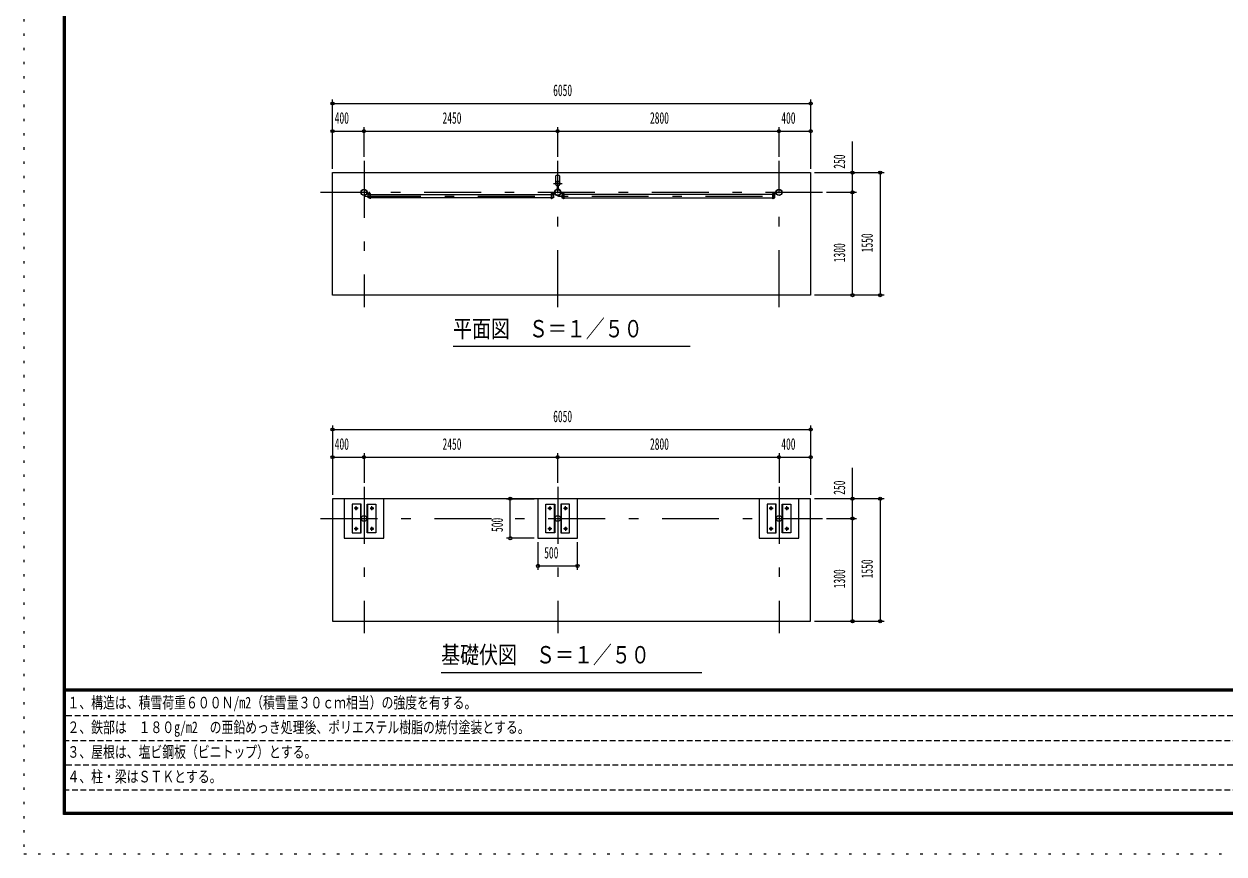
# Model space of a CAD drawing. Units: millimetres, scale not verified, with parts at other scales. Extents: x -23257 to 23268, y -10500 to 10500.
# Drawn here: x -6432 to 8750, y -10500 to 0 of the extents above; entities that cross this region are included whole.
import ezdxf
from ezdxf.enums import TextEntityAlignment as Align

# ---------------------------------------------------------------- set-up
doc = ezdxf.new("R2010")
doc.units = ezdxf.units.MM
doc.header["$LTSCALE"] = 60
for name, pattern in [('DASHED1', [1.8, 1.2, -0.6]), ('USER1', [24, 12, -5, 2, -5]), ('USER2', [3, 0.5, -2.5])]:
    doc.linetypes.add(name, pattern=pattern)
for name, color, linetype, lineweight in [('0-2_F-E_J_ADD', 5, 'USER2', 18), ('1-0_2BOLD', 7, 'Continuous', 18), ('1-2_2CENTER', 3, 'USER1', 18), ('1-5_2DIM', 3, 'Continuous', 18), ('1-D_A-SITE-STAIR', 3, 'Continuous', 18), ('2-4__F-F_4PAPAER', 5, 'Continuous', 18)]:
    doc.layers.add(name, color=color, linetype=linetype, lineweight=lineweight)
doc.layers.add('0-F_1TEXT', color=7, linetype='Continuous')
doc.styles.add('ＭＳ ゴシック', font='')
doc.styles.get('ＭＳ ゴシック').set_extended_font_data('MS Gothic')

msp = doc.modelspace()

# ---------------------------------------------------------------- linework, layer by layer
at = {"layer": '0-2_F-E_J_ADD'}
msp.add_lwpolyline([(-6432.19, 10500), (-6432.19, -10500), (23267.81, -10500), (23267.81, 10500)], close=True, dxfattribs=at)
at = {"layer": '1-0_2BOLD'}
for p, q in [((292.97, -1924.63), (292.97, -2009.21)), ((347.97, -2009.21), (347.97, -1924.63)), ((315.87, -2090.85), (315.87, -2047.47)), ((317.47, -2046.07), (317.47, -2092.3)), ((323.47, -2092.3), (323.47, -2046.07)), ((325.07, -2047.47), (325.07, -2090.85)), ((3082.32, -2118.33), (3082.32, -2138.33)), ((-2056.58, -2140.33), (-2086.18, -2140.33)), ((-2086.18, -2143.53), (-2056.58, -2143.53)), ((-2051.38, -2158.13), (242.32, -2158.13)), ((242.32, -2200.83), (-2051.38, -2200.83)), ((245.52, -2158.13), (267.97, -2158.13)), ((277.12, -2140.33), (247.52, -2140.33)), ((247.52, -2143.53), (277.12, -2143.53)), ((363.82, -2140.33), (393.42, -2140.33)), ((393.42, -2143.53), (363.82, -2143.53)), ((3042.32, -2158.13), (398.62, -2158.13)), ((398.62, -2200.83), (3042.32, -2200.83)), ((3067.97, -2158.13), (3045.52, -2158.13)), ((3077.12, -2140.33), (3047.52, -2140.33)), ((3047.52, -2143.53), (3077.12, -2143.53)), ((-2172.18, -6435.33), (-2172.18, -6075.33)), ((-2086.88, -6075.33), (-2086.88, -6435.33)), ((277.82, -6435.33), (277.82, -6075.33)), ((363.12, -6075.33), (363.12, -6435.33)), ((3077.82, -6435.33), (3077.82, -6075.33)), ((3163.12, -6075.33), (3163.12, -6435.33))]:
    msp.add_line(p, q, dxfattribs=at)
for points in [[(3520.46, -1880.33), (3520.46, -3430.33), (-2529.53, -3430.33), (-2529.53, -1880.33)], [(-2529.53, -6005.33), (-2529.53, -7555.33), (3520.47, -7555.33), (3520.47, -6005.33)], [(-2167.68, -6435.33), (-2167.68, -6075.33), (-2279.53, -6075.33), (-2279.53, -6435.33)], [(-2091.38, -6075.33), (-1979.53, -6075.33), (-1979.53, -6435.33), (-2091.38, -6435.33)], [(282.32, -6435.33), (170.47, -6435.33), (170.47, -6075.33), (282.32, -6075.33)], [(470.47, -6075.33), (358.62, -6075.33), (358.62, -6435.33), (470.47, -6435.33)], [(3082.32, -6435.33), (3082.32, -6075.33), (2970.47, -6075.33), (2970.47, -6435.33)], [(3270.47, -6075.33), (3270.47, -6435.33), (3158.62, -6435.33), (3158.62, -6075.33)]]:
    msp.add_lwpolyline(points, close=True, dxfattribs=at)
for points in [[(-2088.18, -2138.33), (-2088.18, -2118.33), (-2091.38, -2118.33), (-2091.38, -2138.33)], [(282.32, -2138.33), (282.32, -2118.33), (279.12, -2118.33), (279.12, -2138.33)], [(361.82, -2138.33), (361.82, -2118.33), (358.62, -2118.33), (358.62, -2138.33)], [(3079.12, -2138.33), (3079.12, -2118.33), (3082.32, -2118.33)], [(-2054.59, -2200.83), (-2077.04, -2200.83), (-2077.04, -2158.13), (-2054.59, -2158.13)], [(-2054.59, -2145.53), (-2054.59, -2211.33), (-2051.38, -2211.33), (-2051.38, -2145.53)], [(245.52, -2145.53), (245.52, -2211.33), (242.32, -2211.33), (242.32, -2145.53)], [(267.97, -2158.13), (267.97, -2200.83), (245.52, -2200.83)], [(395.42, -2158.13), (372.97, -2158.13), (372.97, -2200.83), (395.42, -2200.83)], [(398.62, -2145.53), (398.62, -2211.33), (395.42, -2211.33), (395.42, -2145.53)], [(3045.52, -2145.53), (3045.52, -2211.33), (3042.32, -2211.33), (3042.32, -2145.53)], [(3045.52, -2200.83), (3067.97, -2200.83), (3067.97, -2158.13)], [(-2379.53, -6005.33), (-2379.53, -6505.33), (-1879.53, -6505.33), (-1879.53, -6005.33)], [(70.47, -6005.33), (70.47, -6505.33), (570.47, -6505.33), (570.47, -6005.33)], [(2870.47, -6005.33), (2870.47, -6505.33), (3370.47, -6505.33), (3370.47, -6005.33)]]:
    msp.add_lwpolyline(points, dxfattribs=at)
for centre, radius in [((-2129.53, -2130.33), 38.15), ((-2129.53, -2130.33), 35.35), ((320.47, -2130.33), 38.15), ((320.47, -2130.33), 35.35), ((320.47, -2018.73), 27.5), ((320.47, -1987.38), 2.25), ((3120.47, -2130.33), 38.15), ((3120.47, -2130.33), 35.35), ((320.47, -2172.33), 2.25), ((-2229.53, -6125.33), 14.5), ((-2129.53, -6255.33), 38.15), ((-2129.53, -6255.33), 35.35), ((-2029.53, -6125.33), 14.5), ((220.47, -6125.33), 14.5), ((320.47, -6255.33), 38.15), ((320.47, -6255.33), 35.35), ((420.47, -6125.33), 14.5), ((3020.47, -6125.33), 14.5), ((3120.47, -6255.33), 38.15), ((3120.47, -6255.33), 35.35), ((3220.47, -6125.33), 14.5), ((-2229.53, -6385.33), 14.5), ((-2029.53, -6385.33), 14.5), ((220.47, -6385.33), 14.5), ((420.47, -6385.33), 14.5), ((3020.47, -6385.33), 14.5), ((3220.47, -6385.33), 14.5)]:
    msp.add_circle(centre, radius, dxfattribs=at)
for centre, radius, start, end in [((320.47, -1960.13), 44.9, 52.23546, 127.76454), ((320.47, -2130.33), 39.75, 96.65186, 270), ((320.47, -2018.73), 29.1, 90, 260.90512), ((320.47, -2036.13), 44.9, 109.58864, 127.76454), ((320.47, -1987.38), 3.85, 270, 218.65778), ((320.47, -2018.73), 29.1, 279.09488, 84.06984), ((320.47, -2130.33), 39.75, 274.38264, 83.35706), ((320.47, -2036.13), 44.9, 52.23546, 70.41136), ((-2086.18, -2138.33), 5.2, 180, 270), ((-2086.18, -2138.33), 2, 180, 270), ((-2056.58, -2145.53), 5.2, 0, 90), ((-2056.58, -2145.53), 2, 0, 90), ((247.52, -2145.53), 5.2, 90, 180), ((247.52, -2145.53), 2, 90, 180), ((277.12, -2138.33), 2, 270, 0), ((277.12, -2138.33), 5.2, 270, 0), ((320.47, -2172.33), 3.85, 142.09248, 90), ((363.82, -2138.33), 5.2, 180, 270), ((363.82, -2138.33), 2, 180, 270), ((393.42, -2145.53), 5.2, 0, 90), ((393.42, -2145.53), 2, 0, 90), ((3047.52, -2145.53), 5.2, 90, 180), ((3047.52, -2145.53), 2, 90, 180), ((3077.12, -2138.33), 2, 270, 0), ((3077.12, -2138.33), 5.2, 270, 0)]:
    msp.add_arc(centre, radius, start, end, dxfattribs=at)
at = {"layer": '1-2_2CENTER'}
for p, q in [((-2129.53, -1730.33), (-2129.53, -3580.33)), ((320.47, -3580.33), (320.47, -1730.33)), ((3120.47, -3580.33), (3120.47, -1730.33)), ((-2066.38, -2121.33), (-2066.38, -2163.13)), ((257.32, -2121.33), (257.32, -2163.13)), ((265.47, -2018.73), (375.47, -2018.73)), ((331.23, -2069.21), (309.71, -2069.21)), ((383.62, -2163.13), (383.62, -2121.33)), ((3057.32, -2163.13), (3057.32, -2121.33)), ((3670.47, -2130.33), (-2679.53, -2130.33)), ((-2129.53, -2179.48), (3120.47, -2179.48)), ((-2129.53, -5855.33), (-2129.53, -7705.33)), ((320.47, -5855.33), (320.47, -7705.33)), ((3120.47, -5855.33), (3120.47, -7705.33)), ((-2204.53, -6125.33), (-2254.53, -6125.33)), ((-2229.53, -6150.33), (-2229.53, -6100.33)), ((-2054.53, -6125.33), (-2004.53, -6125.33)), ((-2029.53, -6150.33), (-2029.53, -6100.33)), ((195.47, -6125.33), (245.47, -6125.33)), ((220.47, -6100.33), (220.47, -6150.33)), ((395.47, -6125.33), (445.47, -6125.33)), ((420.47, -6150.33), (420.47, -6100.33)), ((2995.47, -6125.33), (3045.47, -6125.33)), ((3020.47, -6150.33), (3020.47, -6100.33)), ((3195.47, -6125.33), (3245.47, -6125.33)), ((3220.47, -6150.33), (3220.47, -6100.33)), ((-2679.53, -6255.33), (3670.46, -6255.33)), ((-2229.53, -6410.33), (-2229.53, -6360.33)), ((-2029.53, -6410.33), (-2029.53, -6360.33)), ((220.47, -6410.33), (220.47, -6360.33)), ((420.47, -6360.33), (420.47, -6410.33)), ((3020.47, -6410.33), (3020.47, -6360.33)), ((3220.47, -6410.33), (3220.47, -6360.33)), ((-2204.53, -6385.33), (-2254.53, -6385.33)), ((-2054.53, -6385.33), (-2004.53, -6385.33)), ((245.47, -6385.33), (195.47, -6385.33)), ((445.47, -6385.33), (395.47, -6385.33)), ((3045.47, -6385.33), (2995.47, -6385.33)), ((3245.47, -6385.33), (3195.47, -6385.33))]:
    msp.add_line(p, q, dxfattribs=at)
at = {"layer": '1-5_2DIM'}
for p, q in [((-2529.53, -1830.33), (-2529.53, -955.33)), ((3520.46, -955.33), (3520.46, -1830.33)), ((-2129.53, -1680.33), (-2129.53, -1305.33)), ((320.47, -1680.33), (320.47, -1305.33)), ((3120.47, -1680.33), (3120.47, -1305.33)), ((4050.47, -1880.33), (4050.47, -1487.83)), ((3570.46, -1880.33), (4450.47, -1880.33)), ((4100.46, -2130.33), (3720.47, -2130.33)), ((4450.47, -3430.33), (3570.46, -3430.33)), ((1995.47, -4080.33), (-1004.53, -4080.33)), ((-2529.53, -5080.33), (-2529.53, -5955.33)), ((3520.47, -5080.33), (3520.47, -5955.33)), ((-2129.53, -5430.33), (-2129.53, -5805.33)), ((320.47, -5805.33), (320.47, -5430.33)), ((3120.47, -5430.33), (3120.47, -5805.33)), ((4050.46, -6005.33), (4050.46, -5612.83)), ((-329.53, -6005.33), (20.47, -6005.33)), ((4450.47, -6005.33), (3570.47, -6005.33)), ((3720.46, -6255.33), (4100.46, -6255.33)), ((20.47, -6505.33), (-329.53, -6505.33)), ((70.47, -6555.33), (70.47, -6905.33)), ((570.47, -6905.33), (570.47, -6555.33)), ((3570.47, -7555.33), (4450.47, -7555.33)), ((-1154.53, -8205.33), (2145.47, -8205.33))]:
    msp.add_line(p, q, dxfattribs=at)
for centre in [(-2529.53, -1005.33), (3520.46, -1005.33), (-2529.53, -1355.33), (-2129.53, -1355.33), (320.47, -1355.33), (3120.47, -1355.33), (3520.46, -1355.33), (4050.46, -1880.33), (4400.47, -1880.33), (4050.46, -2130.33), (4050.46, -3430.33), (4400.47, -3430.33), (-2529.53, -5130.33), (3520.47, -5130.33), (-2529.53, -5480.33), (-2129.53, -5480.33), (320.47, -5480.33), (3120.47, -5480.33), (3520.47, -5480.33), (-279.53, -6005.33), (4050.46, -6005.33), (4400.47, -6005.33), (4050.46, -6255.33), (-279.53, -6505.33), (70.47, -6855.33), (570.47, -6855.33), (4050.46, -7555.33), (4400.47, -7555.33)]:
    msp.add_circle(centre, 20, dxfattribs=at)
at = {"layer": '1-D_A-SITE-STAIR'}
for p, q in [((-2529.53, -1005.33), (3520.46, -1005.33)), ((-2529.53, -1355.33), (-2129.53, -1355.33)), ((-2129.53, -1355.33), (320.47, -1355.33)), ((320.47, -1355.33), (3120.47, -1355.33)), ((3120.47, -1355.33), (3520.46, -1355.33)), ((4050.46, -2130.33), (4050.46, -1880.33)), ((4400.47, -1880.33), (4400.47, -3430.33)), ((4050.46, -3430.33), (4050.46, -2130.33)), ((-2529.53, -5130.33), (3520.47, -5130.33)), ((-2529.53, -5480.33), (-2129.53, -5480.33)), ((-2129.53, -5480.33), (320.47, -5480.33)), ((320.47, -5480.33), (3120.47, -5480.33)), ((3120.47, -5480.33), (3520.47, -5480.33)), ((-279.53, -6505.33), (-279.53, -6005.33)), ((4050.46, -6255.33), (4050.46, -6005.33)), ((4400.47, -6005.33), (4400.47, -7555.33)), ((4050.46, -7555.33), (4050.46, -6255.33)), ((70.47, -6855.33), (570.47, -6855.33))]:
    msp.add_line(p, q, dxfattribs=at)
at = {"layer": '2-4__F-F_4PAPAER'}
for p, q in [((22742.81, -8415), (-5907.19, -8415)), ((-5907.19, -8417.5), (22742.81, -8417.5)), ((22742.81, -8420), (-5907.19, -8420)), ((-5907.19, -8422.5), (22742.81, -8422.5)), ((22742.81, -8425), (-5907.19, -8425)), ((-5907.19, -8427.5), (22742.81, -8427.5)), ((22742.81, -8430), (-5907.19, -8430)), ((-5907.19, -8432.5), (22742.81, -8432.5)), ((22742.81, -8435), (-5907.19, -8435)), ((-5907.19, -8437.5), (22742.81, -8437.5)), ((22742.81, -8440), (-5907.19, -8440))]:
    msp.add_line(p, q, dxfattribs=at)
at = {"layer": '2-4__F-F_4PAPAER', "color": 6, "linetype": 'DASHED1'}
for p, q in [((12317.81, -8752), (-5932.19, -8752)), ((-5932.19, -9064), (12317.81, -9064)), ((12317.81, -9376), (-5932.19, -9376)), ((-5932.19, -9688), (9809.81, -9688))]:
    msp.add_line(p, q, dxfattribs=at)
at = {"layer": '2-4__F-F_4PAPAER'}
for points in [[(22767.81, -10000), (-5932.19, -10000), (-5932.19, 10100), (22767.81, 10100)], [(22765.31, -9997.5), (-5929.69, -9997.5), (-5929.69, 10097.5), (22765.31, 10097.5)], [(22762.81, -9995), (22762.81, 10095), (-5927.19, 10095), (-5927.19, -9995)], [(22760.31, -9992.5), (-5924.69, -9992.5), (-5924.69, 10092.5), (22760.31, 10092.5)], [(22757.81, -9990), (22757.81, 10090), (-5922.19, 10090), (-5922.19, -9990)], [(22755.31, -9987.5), (-5919.69, -9987.5), (-5919.69, 10087.5), (22755.31, 10087.5)], [(22752.81, -9985), (22752.81, 10085), (-5917.19, 10085), (-5917.19, -9985)], [(22750.31, -9982.5), (-5914.69, -9982.5), (-5914.69, 10082.5), (22750.31, 10082.5)], [(22747.81, -9980), (22747.81, 10080), (-5912.19, 10080), (-5912.19, -9980)], [(22745.31, -9977.5), (-5909.69, -9977.5), (-5909.69, 10077.5), (22745.31, 10077.5)], [(22742.81, -9975), (-5907.19, -9975), (-5907.19, 10075), (22742.81, 10075)]]:
    msp.add_lwpolyline(points, close=True, dxfattribs=at)

# ---------------------------------------------------------------- texts
at = {"layer": '0-F_1TEXT', "style": 'ＭＳ ゴシック', "width": 0.75}
for s, p in [('１、構造は、積雪荷重６００Ｎ/m2（積雪量３０ｃｍ相当）の強度を有する。', (-5882.19, -8702)), ('２、鉄部は\u3000１８０g/m2\u3000の亜鉛めっき処理後、ポリエステル樹脂の焼付塗装とする。', (-5882.19, -9014)), ('３、屋根は、塩ビ鋼板（ビニトップ）とする。', (-5882.19, -9326)), ('４、柱・梁はＳＴＫとする。', (-5882.19, -9638))]:
    msp.add_text(s, height=146.6, dxfattribs=at).set_placement(p, align=Align.BOTTOM_LEFT)
at = {"layer": '1-5_2DIM', "color": 7, "style": 'ＭＳ ゴシック', "width": 0.8}
for s, p in [('平面図\u3000Ｓ＝１／５０', (-1004.53, -4030.33)), ('基礎伏図\u3000Ｓ＝１／５０', (-1154.53, -8155.32))]:
    msp.add_text(s, height=219.9, dxfattribs=at).set_placement(p, align=Align.BOTTOM_LEFT)
at = {"layer": '1-D_A-SITE-STAIR', "color": 7, "style": 'ＭＳ ゴシック', "width": 0.6}
for s, p in [('6050', (262.97, -955.33)), ('400', (-2500.78, -1305.33)), ('2450', (-1137.03, -1305.33)), ('2800', (1487.97, -1305.33)), ('400', (3149.21, -1305.33)), ('6050', (262.97, -5080.33)), ('400', (-2500.78, -5430.33)), ('2450', (-1137.03, -5430.33)), ('2800', (1487.97, -5430.33)), ('400', (3149.22, -5430.33)), ('500', (149.22, -6805.33))]:
    msp.add_text(s, height=146.6, dxfattribs=at).set_placement(p, align=Align.BOTTOM_LEFT)
for s, p in [('250', (4000.47, -1830.33)), ('1550', (4350.47, -2887.83)), ('1300', (4000.46, -3012.83)), ('250', (4000.46, -5955.33)), ('500', (-329.53, -6426.58)), ('1550', (4350.47, -7012.83)), ('1300', (4000.46, -7137.83))]:
    msp.add_text(s, height=146.6, rotation=90, dxfattribs=at).set_placement(p, align=Align.BOTTOM_LEFT)

doc.saveas('drawing.dxf')
